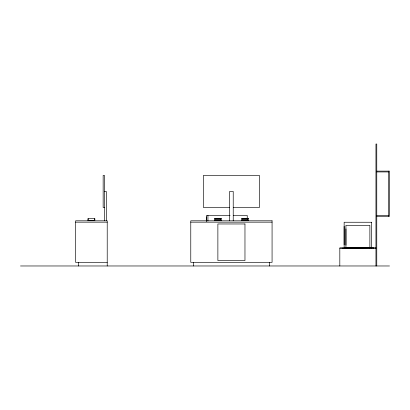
<?xml version="1.0" encoding="UTF-8"?>
<svg xmlns="http://www.w3.org/2000/svg" width="410" height="410" viewBox="0 0 410 410"><rect width="100%" height="100%" fill="white"/><g stroke="black" fill="none" stroke-linecap="round" stroke-linejoin="round"><path stroke-width="0.61" d="M376.764 171.124L389.5 171.124L389.5 216.29L376.764 216.29M376.764 171.939L388.685 171.939M104.509 191.449L106.313 191.449L106.313 220.805M104.509 207.46L103.151 207.46L103.151 175.444L104.509 175.444L104.509 220.805M229.508 207.46L203.386 207.46L203.386 175.444L259.458 175.444L259.458 207.46L233.331 207.46M230.118 215.434L206.578 215.434L206.578 221.349L206.625 216.926M233.285 215.434L247.23 215.434L247.23 218.54M376.764 215.481L388.685 215.481M88.078 218.689L88.078 220.488M214.758 218.689L220.99 218.689M241.854 218.689L248.086 218.689M94.797 219.35L94.797 220.103M214.758 220.488L220.99 220.488M241.854 220.488L248.086 220.488M75.604 222.164L107.215 222.164M190.773 222.164L272.071 222.164M344.144 226.335L344.144 244.842M345.937 228.877L345.937 245.149M375.949 247.906L339.818 247.906L339.818 265.972M339.818 248.178L375.949 248.178M107.215 262.359L75.604 262.359L75.604 220.805L107.215 220.805L107.215 265.972M20.5 265.972L389.5 265.972M388.685 171.124L388.685 216.29M376.764 265.972L376.764 144.028L375.949 144.028L375.949 265.972M373.694 248.178L373.694 247.906L342.078 248.178M371.122 247.409L371.122 247.953M369.876 247.409L369.876 225.351L345.937 225.351L345.937 247.409M369.395 247.409L369.395 247.953M346.373 247.409L346.373 247.953M344.651 247.409L344.651 247.953M269.36 262.359L269.36 265.972M233.228 220.805L233.228 191.449L229.615 191.449L229.615 220.805M207.937 215.434L207.937 221.021M193.484 262.359L193.484 265.972M78.31 262.359L78.31 265.972M94.797 218.525L88.078 218.525L88.078 220.672L94.797 220.672L94.797 218.525M221.262 218.525L214.486 218.525L214.486 220.672L221.262 220.672L221.262 218.525M248.357 218.525L241.582 218.525L241.582 220.672L248.357 220.672L248.357 218.525M220.58 219.35L215.163 219.35L215.163 220.103L220.58 220.103L220.58 219.35M247.681 219.35L242.264 219.35L242.264 220.103L247.681 220.103L247.681 219.35M272.071 220.805L190.773 220.805L190.773 262.359L272.071 262.359L272.071 220.805M371.67 222.251L344.144 222.251L344.144 247.409L371.67 247.409L371.67 222.251M244.97 223.968L217.874 223.968L217.874 260.555L244.97 260.555L244.97 223.968"/></g></svg>
